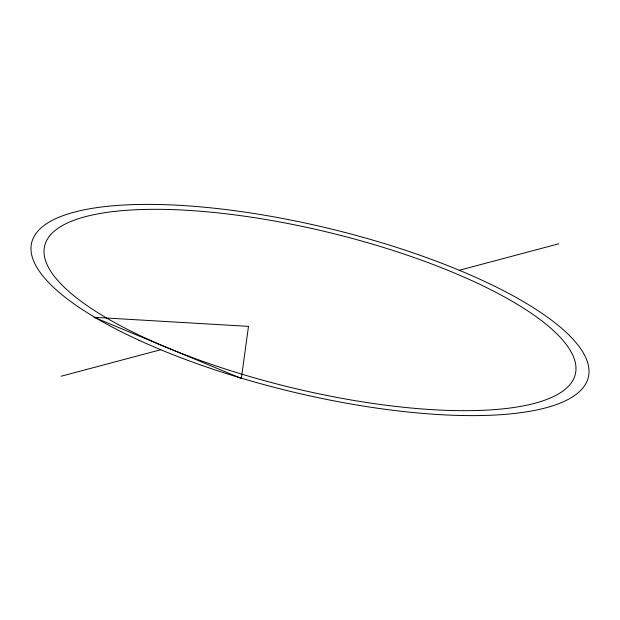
<?xml version="1.0" encoding="UTF-8"?>
<svg xmlns="http://www.w3.org/2000/svg" width="620" height="620" viewBox="0 0 620 620"><rect width="100%" height="100%" fill="white"/><g stroke="black" fill="none" stroke-linecap="round" stroke-linejoin="round"><path stroke-width="0.93" d="M61.21 376.208L160.727 349.726M459.273 270.274L558.79 243.792M248.488 326.368L241.351 378.448L94.031 317.293L248.488 326.368M138.996 340.24A286.339 83.716 13.6 0 0 586.427 382.517A286.339 83.716 13.6 0 0 204.585 207.243A286.339 83.716 13.6 0 0 138.996 340.24M146.971 338.83A272.978 79.809 13.6 0 0 573.523 379.13A272.978 79.809 13.6 0 0 209.498 212.04A272.978 79.809 13.6 0 0 146.971 338.83"/></g></svg>
